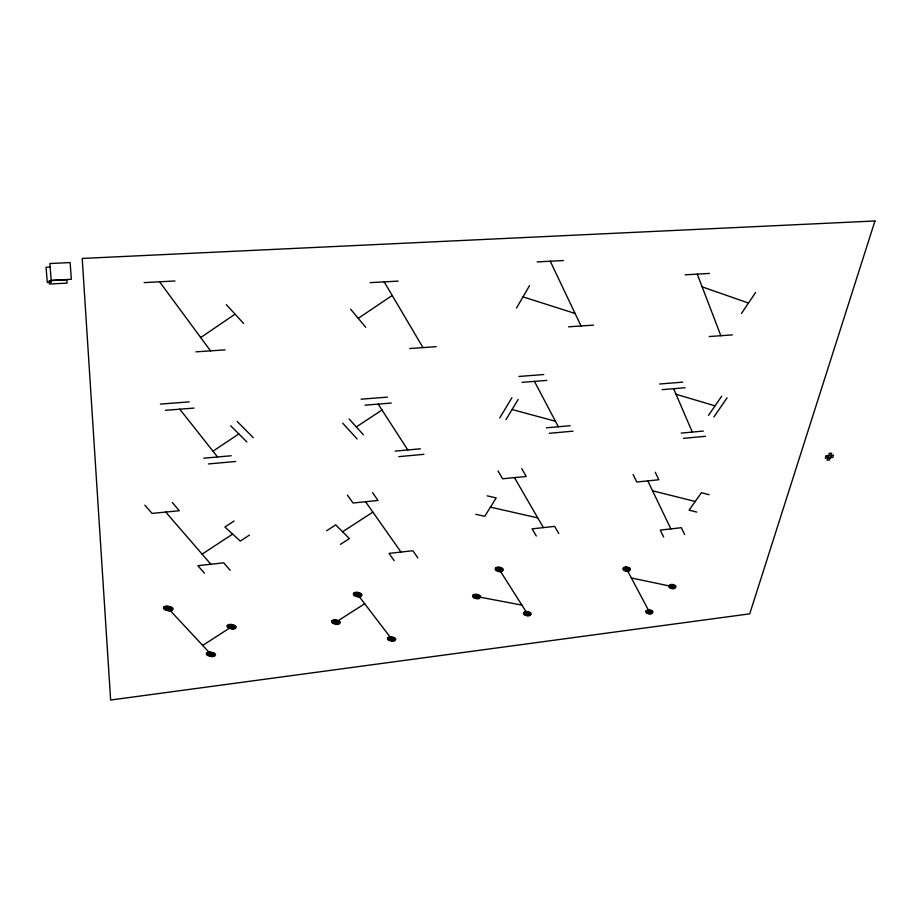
<?xml version="1.0" encoding="UTF-8"?>
<svg xmlns="http://www.w3.org/2000/svg" width="921" height="921" viewBox="0 0 921 921"><rect width="100%" height="100%" fill="white"/><g stroke="black" fill="none" stroke-linecap="round" stroke-linejoin="round"><path stroke-width="1.38" d="M827.68 457.956L828.428 455.734M830.385 457.691L831.122 455.458M516.508 308.028L529.552 285.625M499.758 417.915L511.926 397.688M505.997 419.573L518.189 399.403M741.44 313.497L755.588 292.475M708.491 415.394L721.661 396.226M713.89 416.96L727.072 397.86M200.709 337.547L235.062 314.165M358.223 318.321L392.231 295.491M212.97 451.175L238.838 433.918M356.312 426.941L381.996 410.006M234.107 520.975L224.908 527.019L240.3 541.088L249.395 535.136M202.113 554.143L232.656 534.099M326.69 530.726L335.716 524.866L349.393 538.578L340.459 544.357M342.589 531.762L372.867 512.122M202.701 645.425L231.643 626.729M335.981 622.089L364.681 603.75M683.474 438.35L705.578 436.278M398.781 456.643L423.902 454.329M681.172 433.1L703.368 431.051M208.411 463.942L235.707 461.49M549.319 433.296L573.012 431.166M395.155 451.106L420.39 448.815M203.794 458.198L231.24 455.757M546.395 427.816L570.191 425.709M662.095 389.641L685.097 387.753M365.015 405.159L391.275 403.053M659.632 384.011L682.737 382.146M165.412 410.317L194.055 408.072M522.069 382.353L546.775 380.408M361.113 399.196L387.499 397.112M160.427 404.089L189.219 401.867M518.914 376.459L543.747 374.536M709.228 336.545L732.402 334.887M409.684 348.518L436.209 346.676M195.92 351.834L225.046 349.876M568.522 326.828L593.458 325.148M685.109 274.826L709.389 273.433M370.184 282.655L398.125 281.112M51.231 280.341L71.32 279.305L70.146 262.554L49.872 263.533L51.334 282.263L47.305 282.471L46.05 267.274L50.114 267.078M144.125 282.609L174.944 280.986M537.139 261.909L563.341 260.539M476.606 596.52L521.885 605.097M631.346 577.962L672.365 586.596M475.777 514.298L484.757 516.301L496.166 497.916L487.163 495.832M490.444 507.137L537.795 517.913M696.806 512.076L689.069 510.165L701.399 492.723L709.147 494.704M652.552 490.778L695.217 501.485M512.064 409.534L555.421 421.242M676.026 394.269L715.053 405.85M523.001 296.873L575.084 313.474M702.147 286.857L748.485 303.032M230.699 425.801L246.874 441.93M237.181 421.473L253.275 437.671M168.301 608.516L210.967 654.301M226.359 304.69L243.639 323.501M342.739 423.2L357.106 438.949M349.117 418.986L363.415 434.793M144.85 505.18L152.057 513.411L179.319 510.718L172.331 502.521M204.393 573.161L197.842 565.678L223.768 562.823L230.135 570.283M165.722 512.053L210.84 564.251M350.613 309.168L365.741 327.346M179.779 409.189L217.552 456.977M357.682 594.598L391.644 639.001M159.575 281.791L210.529 350.855M347.378 495.084L353.031 502.993L378.024 500.483L372.545 492.597M394.2 560.624L389.042 553.394L412.884 550.723L417.881 557.93M365.556 501.738L400.992 552.059M378.186 404.1L407.807 449.966M499.263 569.431L527.342 613.685M498.008 470.93L502.624 478.782L526.225 476.456L521.77 468.628M536.321 536.034L532.096 528.85L554.661 526.363L558.748 533.524M384.195 281.884L422.981 347.585M514.459 477.619L543.402 527.606M626.683 569.178L649.374 611.889M534.456 381.375L558.322 426.757M633.084 474.488L636.768 482.017L658.803 479.76L655.268 472.254M663.638 537.012L660.265 530.105L681.39 527.698L684.637 534.594M647.808 480.889L670.845 528.896M550.274 261.219L581.024 325.988M673.631 388.697L692.304 432.076M697.278 274.136L720.844 335.716M163.685 607.192L163.478 607.987A3.88 2.705 -11.6 0 0 164.007 609.023A6.079 4.237 -11.7 0 0 165.101 609.863L168.808 610.922A6.079 4.225 -11.7 0 0 170.512 610.888A4.121 2.867 -11.7 0 0 172.181 610.439L173.113 609.046A3.88 2.694 -11.7 0 0 172.595 608.01A6.079 4.214 -11.7 0 0 171.502 607.169L167.806 606.11A6.079 4.214 -11.6 0 0 166.079 606.133A3.88 2.694 -11.6 0 0 164.502 606.559L163.685 607.192M164.617 607.457L164.445 608.09A3.108 2.164 -11.6 0 0 164.859 608.919A4.87 3.385 -11.7 0 0 165.745 609.587L168.704 610.439A4.858 3.385 -11.7 0 0 170.074 610.416A3.293 2.291 -11.7 0 0 171.41 610.059L172.158 608.931A3.097 2.153 -11.7 0 0 171.732 608.113A4.858 3.373 -11.7 0 0 170.857 607.446L167.898 606.594A4.858 3.373 -11.6 0 0 166.528 606.605A3.108 2.153 -11.6 0 0 165.262 606.951L164.617 607.457M165.538 607.722L165.412 608.205A2.326 1.623 -11.6 0 0 165.722 608.816A3.649 2.533 -11.7 0 0 166.379 609.322L168.601 609.955A3.649 2.533 -11.7 0 0 169.637 609.944A2.475 1.715 -11.7 0 0 170.638 609.667L171.191 608.827A2.326 1.612 -11.7 0 0 170.88 608.217A3.649 2.533 -11.7 0 0 170.224 607.71L168.002 607.066A3.649 2.533 -11.6 0 0 166.966 607.089A2.326 1.623 -11.6 0 0 166.022 607.342L165.538 607.722M166.459 607.987C166.102 609.69 170.753 610.22 170.017 608.309L168.106 607.549L166.459 607.987M167.38 608.251L169.268 608.62L167.38 608.251M206.615 653.116L206.396 653.864A3.719 2.51 -13.5 0 0 206.868 654.831A5.825 3.937 -13.5 0 0 207.904 655.591L211.393 656.546A5.825 3.926 -13.6 0 0 213.016 656.5A3.949 2.659 -13.6 0 0 214.616 656.051L215.537 654.739A3.707 2.498 -13.5 0 0 215.065 653.772A5.814 3.914 -13.5 0 0 214.04 653.012L210.552 652.056A5.814 3.914 -13.4 0 0 208.917 652.091A3.719 2.51 -13.4 0 0 207.409 652.517L206.615 653.116M207.49 653.346L207.306 653.956A2.97 2.003 -13.5 0 0 207.697 654.727A4.663 3.143 -13.5 0 0 208.514 655.338L211.3 656.097A4.663 3.143 -13.6 0 0 212.613 656.063A3.154 2.13 -13.6 0 0 213.891 655.706L214.628 654.647A2.97 2.003 -13.5 0 0 214.248 653.875A4.651 3.131 -13.5 0 0 213.43 653.265L210.633 652.505A4.651 3.131 -13.5 0 0 209.332 652.54A2.97 2.003 -13.5 0 0 208.123 652.874L207.49 653.346M208.365 653.588L208.227 654.037A2.233 1.508 -13.5 0 0 208.514 654.612A3.488 2.36 -13.5 0 0 209.125 655.073L211.22 655.648A3.488 2.36 -13.5 0 0 212.198 655.625A2.372 1.6 -13.5 0 0 213.165 655.349L213.707 654.566A2.233 1.497 -13.5 0 0 213.43 653.991A3.488 2.349 -13.5 0 0 212.82 653.519L210.725 652.954A3.488 2.349 -13.5 0 0 209.735 652.977A2.233 1.508 -13.5 0 0 208.837 653.231L208.365 653.588M209.228 653.829C211.623 657.79 214.558 651.884 209.228 653.829M210.103 654.06L211.888 654.382L210.103 654.06M227.28 625.474L227.05 626.245A3.753 2.579 -14 0 0 227.51 627.236A5.871 4.029 -14.1 0 0 228.535 628.03L232.034 629.031A5.871 4.029 -14.1 0 0 233.669 628.997A3.972 2.728 -14.1 0 0 235.281 628.559L236.225 627.213A3.742 2.567 -14.1 0 0 235.764 626.222A5.86 4.018 -14 0 0 234.751 625.417L231.252 624.415A5.86 4.018 -14 0 0 229.605 624.438A3.742 2.567 -14 0 0 228.074 624.864L227.28 625.474M228.155 625.727L227.971 626.338A2.993 2.061 -14 0 0 228.339 627.132A4.697 3.224 -14.1 0 0 229.156 627.777L231.954 628.571A4.697 3.224 -14.1 0 0 233.266 628.548A3.177 2.187 -14.1 0 0 234.556 628.191L235.304 627.109A2.993 2.049 -14.1 0 0 234.936 626.315A4.686 3.212 -14.1 0 0 234.13 625.681L231.332 624.875A4.686 3.212 -14 0 0 230.008 624.899A2.993 2.061 -14 0 0 228.788 625.232L228.155 625.727M229.03 625.969L228.892 626.441A2.245 1.543 -14 0 0 229.168 627.028A3.523 2.418 -14.1 0 0 229.778 627.512L231.873 628.11A3.523 2.418 -14.1 0 0 232.863 628.087A2.383 1.635 -14.1 0 0 233.83 627.823L234.395 627.017A2.245 1.543 -14.1 0 0 234.118 626.418A3.511 2.406 -14.1 0 0 233.508 625.946L231.401 625.336A3.523 2.418 -14 0 0 230.423 625.359A2.245 1.543 -14 0 0 229.502 625.612L229.03 625.969M229.893 626.222C232.242 630.309 235.292 624.288 229.893 626.222M230.768 626.476L232.564 626.821L230.768 626.476M874.95 220.971L749.729 613.835L110.635 700.029L82.211 258.444L874.95 220.971M826.022 455.976L825.285 458.198L832.768 457.438L833.517 455.216L826.022 455.976M829.337 453.443L827.081 460.201L829.464 459.959L831.732 453.213L829.337 453.443M331.928 620.858L331.664 621.617A3.615 2.464 -17.7 0 0 332.044 622.584A5.653 3.868 -17.8 0 0 332.965 623.367L336.211 624.346A5.653 3.857 -17.8 0 0 337.765 624.311A3.834 2.613 -17.8 0 0 339.308 623.885L340.286 622.561A3.603 2.464 -17.8 0 0 339.907 621.594A5.653 3.845 -17.7 0 0 338.997 620.823L335.751 619.833A5.653 3.857 -17.7 0 0 334.196 619.856A3.615 2.464 -17.7 0 0 332.723 620.27L331.928 620.858M332.746 621.111L332.527 621.71A2.89 1.969 -17.7 0 0 332.838 622.481A4.524 3.085 -17.8 0 0 333.563 623.103L336.165 623.897A4.524 3.085 -17.8 0 0 337.408 623.874A3.062 2.095 -17.8 0 0 338.652 623.529L339.423 622.469A2.89 1.969 -17.8 0 0 339.124 621.698A4.513 3.085 -17.7 0 0 338.398 621.076L335.797 620.282A4.524 3.085 -17.7 0 0 334.553 620.305A2.89 1.969 -17.7 0 0 333.379 620.627L332.746 621.111M333.552 621.353L333.39 621.802A2.164 1.474 -17.7 0 0 333.621 622.389A3.396 2.314 -17.8 0 0 334.173 622.849L336.119 623.448A3.396 2.314 -17.8 0 0 337.051 623.425A2.303 1.566 -17.8 0 0 337.984 623.172L338.56 622.377A2.164 1.474 -17.8 0 0 338.341 621.79A3.385 2.314 -17.7 0 0 337.788 621.33L335.843 620.731A3.396 2.314 -17.7 0 0 334.91 620.754A2.164 1.474 -17.7 0 0 334.024 620.996L333.552 621.353M334.358 621.594C336.349 625.578 339.55 619.718 334.358 621.594M335.175 621.848L336.844 622.182L335.175 621.848M353.629 593.297L353.353 594.068A3.638 2.521 -18.6 0 0 353.722 595.07A5.71 3.96 -18.6 0 0 354.631 595.875L357.878 596.912A5.699 3.949 -18.7 0 0 359.443 596.9A3.868 2.682 -18.7 0 0 361.009 596.463L361.999 595.116A3.638 2.521 -18.6 0 0 361.631 594.126A5.699 3.937 -18.5 0 0 360.733 593.308L357.486 592.272A5.699 3.949 -18.5 0 0 355.92 592.284A3.638 2.521 -18.5 0 0 354.435 592.698L353.629 593.297M354.447 593.561L354.217 594.172A2.913 2.026 -18.6 0 0 354.516 594.978A4.559 3.166 -18.6 0 0 355.241 595.622L357.843 596.451A4.559 3.166 -18.7 0 0 359.086 596.44A3.085 2.141 -18.6 0 0 360.341 596.094L361.136 595.012A2.913 2.015 -18.6 0 0 360.848 594.218A4.559 3.154 -18.6 0 0 360.123 593.573L357.521 592.733A4.559 3.154 -18.5 0 0 356.266 592.744A2.913 2.015 -18.5 0 0 355.08 593.078L354.447 593.561M355.253 593.815L355.08 594.287A2.187 1.52 -18.6 0 0 355.31 594.885A3.419 2.372 -18.6 0 0 355.851 595.369L357.797 595.991A3.419 2.372 -18.6 0 0 358.741 595.979A2.314 1.612 -18.6 0 0 359.674 595.714L360.272 594.908A2.187 1.508 -18.6 0 0 360.053 594.31A3.419 2.372 -18.6 0 0 359.512 593.826L357.567 593.205A3.419 2.372 -18.5 0 0 356.623 593.216A2.187 1.508 -18.5 0 0 355.736 593.458L355.253 593.815M356.059 594.08C357.993 598.178 361.32 592.203 356.059 594.08M356.876 594.333L358.545 594.701L356.876 594.333M387.799 637.839L387.522 638.564A3.5 2.349 -19.5 0 0 387.856 639.496A5.491 3.672 -19.6 0 0 388.708 640.245L391.782 641.177A5.491 3.672 -19.6 0 0 393.267 641.143A3.719 2.487 -19.6 0 0 394.775 640.717L395.754 639.439A3.5 2.337 -19.6 0 0 395.42 638.506A5.48 3.661 -19.5 0 0 394.568 637.758L391.494 636.825A5.48 3.661 -19.5 0 0 389.997 636.86A3.5 2.349 -19.5 0 0 388.581 637.263L387.799 637.839M388.57 638.069L388.34 638.656A2.809 1.877 -19.6 0 0 388.616 639.393A4.386 2.936 -19.6 0 0 389.295 639.991L391.759 640.74A4.386 2.936 -19.6 0 0 392.945 640.717A2.97 1.992 -19.6 0 0 394.153 640.371L394.925 639.358A2.798 1.877 -19.6 0 0 394.66 638.61A4.386 2.936 -19.5 0 0 393.981 638.011L391.529 637.263A4.386 2.936 -19.5 0 0 390.331 637.286A2.798 1.877 -19.5 0 0 389.192 637.608L388.57 638.069M389.341 638.299L389.169 638.737A2.107 1.405 -19.6 0 0 389.364 639.301A3.293 2.199 -19.6 0 0 389.882 639.75L391.724 640.302A3.293 2.199 -19.6 0 0 392.622 640.279A2.233 1.497 -19.6 0 0 393.52 640.026L394.107 639.266A2.095 1.405 -19.6 0 0 393.912 638.713A3.293 2.199 -19.5 0 0 393.405 638.265L391.552 637.7A3.293 2.199 -19.5 0 0 390.654 637.723A2.107 1.405 -19.5 0 0 389.802 637.954L389.341 638.299M390.101 638.541C391.909 642.363 395.109 636.699 390.101 638.541M390.872 638.771L392.461 639.093L390.872 638.771M472.91 595.277L472.6 596.014A3.5 2.372 -22.6 0 0 472.876 596.981A5.48 3.707 -22.7 0 0 473.67 597.764L476.629 598.754A5.48 3.707 -22.7 0 0 478.08 598.742A3.707 2.51 -22.7 0 0 479.576 598.316L480.589 597.027A3.488 2.36 -22.7 0 0 480.325 596.06A5.468 3.696 -22.6 0 0 479.542 595.277L476.583 594.275A5.468 3.696 -22.6 0 0 475.121 594.298A3.5 2.36 -22.6 0 0 473.705 594.69L472.91 595.277M473.647 595.519L473.406 596.117A2.798 1.888 -22.6 0 0 473.624 596.889A4.386 2.97 -22.7 0 0 474.257 597.51L476.618 598.305A4.386 2.959 -22.7 0 0 477.792 598.293A2.97 2.003 -22.7 0 0 478.978 597.959L479.795 596.923A2.798 1.888 -22.7 0 0 479.576 596.152A4.375 2.959 -22.6 0 0 478.955 595.53L476.583 594.724A4.375 2.959 -22.6 0 0 475.42 594.736A2.798 1.888 -22.6 0 0 474.292 595.058L473.647 595.519M474.396 595.772L474.2 596.221A2.095 1.416 -22.6 0 0 474.361 596.796A3.281 2.222 -22.7 0 0 474.845 597.269L476.618 597.867A3.281 2.222 -22.7 0 0 477.492 597.856A2.222 1.508 -22.7 0 0 478.39 597.602L479.001 596.82A2.095 1.416 -22.6 0 0 478.839 596.244A3.281 2.222 -22.6 0 0 478.367 595.772L476.594 595.173A3.281 2.222 -22.6 0 0 475.708 595.185A2.095 1.416 -22.6 0 0 474.868 595.427L474.396 595.772M475.132 596.025C476.675 599.951 480.129 594.218 475.132 596.025M475.869 596.267L477.4 596.624L475.869 596.267M495.579 568.119L495.245 568.879A3.534 2.418 -23.7 0 0 495.51 569.869A5.538 3.788 -23.8 0 0 496.292 570.675L499.251 571.722A5.526 3.788 -23.8 0 0 500.713 571.722A3.742 2.567 -23.8 0 0 502.21 571.296L503.257 569.972A3.523 2.406 -23.7 0 0 503.004 568.982A5.526 3.776 -23.6 0 0 502.221 568.176L499.263 567.117A5.526 3.776 -23.6 0 0 497.8 567.129A3.534 2.418 -23.6 0 0 496.384 567.52L495.579 568.119M496.315 568.372L496.051 568.982A2.821 1.934 -23.7 0 0 496.258 569.777A4.421 3.028 -23.7 0 0 496.891 570.433L499.251 571.273A4.421 3.028 -23.8 0 0 500.425 571.262A2.993 2.049 -23.7 0 0 501.623 570.928L502.463 569.869A2.821 1.934 -23.7 0 0 502.256 569.074A4.421 3.016 -23.6 0 0 501.634 568.43L499.263 567.578A4.421 3.028 -23.6 0 0 498.088 567.589A2.821 1.934 -23.6 0 0 496.96 567.9L496.315 568.372M497.052 568.637L496.856 569.097A2.118 1.451 -23.7 0 0 497.006 569.696A3.316 2.268 -23.7 0 0 497.478 570.18L499.251 570.813A3.316 2.268 -23.7 0 0 500.138 570.801A2.245 1.543 -23.7 0 0 501.036 570.548L501.657 569.754A2.118 1.451 -23.7 0 0 501.508 569.166A3.316 2.268 -23.6 0 0 501.036 568.671L499.263 568.05A3.316 2.268 -23.6 0 0 498.388 568.05A2.118 1.451 -23.6 0 0 497.536 568.28L497.052 568.637M497.789 568.902C499.263 572.943 502.843 567.106 497.789 568.902M498.526 569.166L500.057 569.535L498.526 569.166M523.842 612.5L523.519 613.225A3.408 2.245 -24 0 0 523.75 614.146A5.33 3.523 -24.1 0 0 524.486 614.894L527.296 615.85A5.33 3.523 -24.1 0 0 528.7 615.815A3.615 2.383 -24.1 0 0 530.139 615.412L531.164 614.157A3.396 2.245 -24 0 0 530.933 613.225A5.33 3.511 -23.9 0 0 530.197 612.477L527.388 611.532A5.33 3.511 -23.9 0 0 525.983 611.556A3.408 2.245 -23.9 0 0 524.625 611.935L523.842 612.5M524.544 612.741L524.279 613.317A2.728 1.796 -24 0 0 524.475 614.054A4.271 2.821 -24 0 0 525.062 614.652L527.307 615.412A4.271 2.809 -24.1 0 0 528.424 615.389A2.89 1.911 -24 0 0 529.587 615.067L530.392 614.065A2.717 1.796 -24 0 0 530.208 613.317A4.26 2.809 -24 0 0 529.633 612.718L527.376 611.958A4.26 2.809 -23.9 0 0 526.259 611.981A2.728 1.796 -24 0 0 525.166 612.292L524.544 612.741M525.246 612.983L525.051 613.409A2.038 1.347 -24 0 0 525.189 613.962A3.2 2.107 -24 0 0 525.626 614.411L527.319 614.986A3.2 2.107 -24.1 0 0 528.159 614.975A2.164 1.428 -24 0 0 529.022 614.721L529.633 613.973A2.038 1.347 -24 0 0 529.494 613.409A3.2 2.107 -24 0 0 529.057 612.96L527.376 612.396A3.2 2.107 -24 0 0 526.536 612.407A2.038 1.347 -24 0 0 525.707 612.638L525.246 612.983M525.949 613.213C527.33 617.001 530.772 611.452 525.949 613.213M526.639 613.455L528.113 613.777L526.639 613.455M623.367 567.912L622.999 568.648A3.408 2.245 -27.4 0 0 623.172 569.604A5.342 3.511 -27.5 0 0 623.839 570.387L626.499 571.4A5.342 3.511 -27.5 0 0 627.857 571.388A3.615 2.372 -27.5 0 0 629.285 570.985L630.355 569.708A3.408 2.233 -27.4 0 0 630.194 568.752A5.33 3.5 -27.4 0 0 629.527 567.969L626.867 566.956A5.33 3.5 -27.3 0 0 625.509 566.968A3.408 2.245 -27.4 0 0 624.162 567.348L623.367 567.912M624.024 568.165L623.736 568.752A2.728 1.796 -27.4 0 0 623.874 569.523A4.271 2.809 -27.5 0 0 624.403 570.145L626.533 570.951A4.271 2.809 -27.5 0 0 627.627 570.951A2.89 1.9 -27.5 0 0 628.767 570.629L629.619 569.604A2.717 1.784 -27.4 0 0 629.492 568.844A4.26 2.798 -27.4 0 0 628.962 568.211L626.833 567.405A4.26 2.798 -27.4 0 0 625.739 567.405A2.728 1.796 -27.4 0 0 624.668 567.716L624.024 568.165M624.691 568.418L624.473 568.867A2.049 1.347 -27.4 0 0 624.576 569.431A3.2 2.107 -27.5 0 0 624.979 569.903L626.568 570.513A3.2 2.107 -27.5 0 0 627.385 570.502A2.164 1.428 -27.5 0 0 628.249 570.26L628.882 569.5A2.038 1.347 -27.4 0 0 628.79 568.925A3.2 2.095 -27.4 0 0 628.387 568.453L626.798 567.843A3.2 2.107 -27.4 0 0 625.981 567.854A2.049 1.347 -27.4 0 0 625.163 568.084L624.691 568.418M625.359 568.671C626.441 572.54 630.16 566.956 625.359 568.671M626.015 568.925L627.42 569.282L626.015 568.925M646.208 610.738L645.851 611.44A3.293 2.095 -27.3 0 0 646.001 612.327A5.158 3.27 -27.3 0 0 646.623 613.052L649.167 613.973A5.146 3.27 -27.3 0 0 650.468 613.95A3.488 2.21 -27.3 0 0 651.838 613.547L652.885 612.338A3.281 2.084 -27.3 0 0 652.736 611.44A5.146 3.258 -27.2 0 0 652.114 610.727L649.581 609.794A5.146 3.27 -27.2 0 0 648.269 609.817A3.293 2.084 -27.2 0 0 646.979 610.197L646.208 610.738M646.841 610.968L646.554 611.521A2.636 1.669 -27.3 0 0 646.669 612.246A4.121 2.613 -27.3 0 0 647.175 612.822L649.201 613.559A4.121 2.613 -27.3 0 0 650.249 613.536A2.798 1.773 -27.3 0 0 651.343 613.213L652.183 612.246A2.625 1.669 -27.3 0 0 652.068 611.532A4.121 2.613 -27.2 0 0 651.573 610.957L649.535 610.22A4.121 2.613 -27.2 0 0 648.488 610.232A2.636 1.669 -27.2 0 0 647.451 610.531L646.841 610.968M647.475 611.199L647.256 611.613A1.969 1.255 -27.3 0 0 647.348 612.154A3.097 1.957 -27.3 0 0 647.728 612.592L649.247 613.133A3.085 1.957 -27.3 0 0 650.03 613.121A2.095 1.324 -27.3 0 0 650.848 612.891L651.481 612.154A1.969 1.255 -27.3 0 0 651.389 611.625A3.085 1.957 -27.2 0 0 651.02 611.187L649.501 610.635A3.085 1.957 -27.2 0 0 648.718 610.646A1.969 1.255 -27.2 0 0 647.935 610.876L647.475 611.199M648.108 611.429C649.121 615.055 652.69 609.748 648.108 611.429M648.741 611.659L650.076 611.981L648.741 611.659M669.21 585.388L668.842 586.101A3.327 2.13 -28.3 0 0 668.98 587.022A5.215 3.339 -28.3 0 0 669.59 587.771L672.123 588.726A5.215 3.327 -28.3 0 0 673.435 588.715A3.534 2.256 -28.3 0 0 674.817 588.323L675.876 587.08A3.327 2.118 -28.2 0 0 675.749 586.159A5.204 3.327 -28.2 0 0 675.139 585.411L672.606 584.444A5.204 3.327 -28.2 0 0 671.294 584.467A3.327 2.13 -28.2 0 0 669.993 584.835L669.21 585.388M669.843 585.629L669.544 586.193A2.659 1.704 -28.3 0 0 669.659 586.93A4.168 2.671 -28.3 0 0 670.154 587.529L672.169 588.3A4.168 2.659 -28.3 0 0 673.216 588.289A2.821 1.807 -28.3 0 0 674.322 587.978L675.174 586.988A2.659 1.692 -28.2 0 0 675.07 586.251A4.168 2.659 -28.2 0 0 674.586 585.652L672.56 584.881A4.168 2.659 -28.2 0 0 671.513 584.893A2.659 1.704 -28.2 0 0 670.465 585.192L669.843 585.629M670.476 585.871L670.258 586.297A1.992 1.278 -28.3 0 0 670.327 586.85A3.131 2.003 -28.3 0 0 670.707 587.299L672.226 587.874A3.12 2.003 -28.3 0 0 673.009 587.863A2.118 1.358 -28.3 0 0 673.838 587.633L674.471 586.884A1.992 1.278 -28.2 0 0 674.402 586.332A3.12 1.992 -28.2 0 0 674.034 585.883L672.514 585.307A3.12 1.992 -28.2 0 0 671.731 585.319A1.992 1.278 -28.2 0 0 670.937 585.537L670.476 585.871M671.11 586.113C672.054 589.831 675.749 584.432 671.11 586.113M671.731 586.355L673.067 586.689L671.731 586.355M66.796 279.8L49.181 280.709L49.458 284.036L67.037 283.115L66.796 279.8"/></g></svg>
